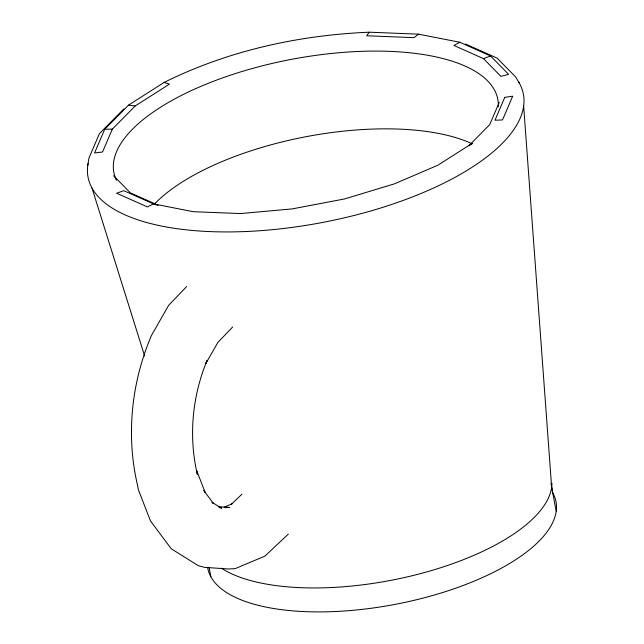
<?xml version="1.0" encoding="UTF-8"?>
<svg xmlns="http://www.w3.org/2000/svg" width="644" height="644" viewBox="0 0 644 644"><rect width="100%" height="100%" fill="white"/><g stroke="black" fill="none" stroke-linecap="round" stroke-linejoin="round"><path stroke-width="0.97" d="M87.777 165.395L88.92 158.118L99.418 133.662L123.89 108.868M104.739 129.235L94.555 152.99L102.541 151.984L112.338 129.13L135.176 105.97L169.493 84.082L164.148 82.416L128.478 105.165L104.739 129.235L112.338 129.13M499.197 102.533L489.706 124.638L468.977 145.641M418.391 34.148L369.149 32.2L366.702 35.774L414.068 37.65L418.391 34.148L459.816 42.254L490.591 55.98L508.623 74.374L500.871 76.354L483.523 58.652L453.915 45.45L459.816 42.254M186.663 286.532L168.736 305.216L151.372 335.613L150.133 338.68C131.006 385.015 126.095 436.954 137.663 485.842L138.323 489.601L150.463 520.891L171.207 548.76L198.159 565.617L204.486 567.348L228.604 568.99L235.132 568.636L264.901 556.126L288.343 534.069M232.661 327.015L217.873 342.423L205.79 363.57L207.038 360.503C192.218 396.39 188.418 436.616 197.378 474.467L196.718 470.708L205.162 492.475L203.625 490.39M231.26 504.373L241.983 494.149M469.114 145.818L472.149 143.37L437.831 165.25L394.241 183.902L344.629 198.932L292.215 208.898L240.623 213.567L193.256 211.691L156.508 204.486M153.409 203.882L147.436 206.933L116.653 193.216L123.801 190.68L153.409 203.882L157.168 205.05M164.148 82.416C227.791 50.787 298.365 35.187 369.149 32.2M224.16 507.198L232.194 503.777M483.523 58.652L490.591 55.98M225.006 507.705L229.658 507.456L219.113 506.731M128.478 105.165L135.176 105.97M218.896 507.464L221.6 508.205L212.48 502.594M465.411 44.001L497.128 58.121L515.715 77.055L519.434 83.366M158.158 205.243L130.394 192.878L113.61 175.772M211.965 502.489L213.414 503.463L204.478 491.493M92.003 188.072L144.65 356.068M551.014 483.467L552.842 493.054A177.269 70.687 -10.8 0 1 405.575 602.245A177.269 70.687 -10.8 0 1 207.634 567.549M523.653 106.043L551.65 487.242L556.223 511.191M209.075 567.235L210.902 576.815M518.541 81.828A221.584 88.357 -10.8 0 1 321.895 222.583A221.584 88.357 -10.8 0 1 88.059 163.632M116.435 180.352A195.438 77.932 -10.8 0 1 290.38 59.562A195.438 77.932 -10.8 0 1 498.335 106.791M551.932 483.266A177.269 70.687 -10.8 0 1 551.771 486.244M551.65 487.242A177.269 70.687 -10.8 0 1 412.86 575.559A177.269 70.687 -10.8 0 1 221.359 568.153M154.302 204.212A184.973 73.754 -10.8 0 1 306.286 136.649A184.973 73.754 -10.8 0 1 472.189 143.805M504.783 97.349L494.986 120.211L502.505 119.953L512.688 96.198L504.783 97.349"/></g></svg>
